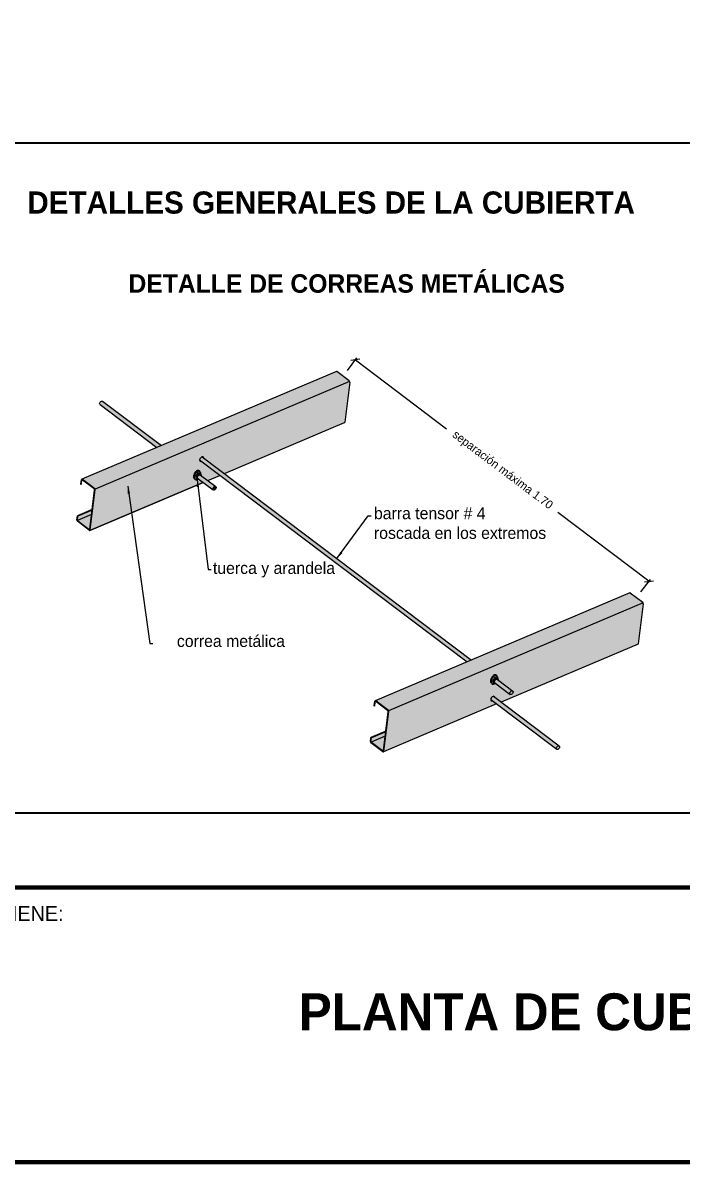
# Model space of a CAD drawing. Header units: metres. Extents: x 187 to 346, y 195 to 238.
# Drawn here: x 253.17 to 259.86, y 194.8 to 206.37 of the extents above; entities that cross this region are included whole.
import ezdxf
from ezdxf.enums import TextEntityAlignment as Align

# ---------------------------------------------------------------- set-up
doc = ezdxf.new("R2010")
doc.units = ezdxf.units.M
for name, color, linetype, lineweight, true_color in [('Achu-Sombra 1', 253, 'Continuous', 13, 0x9c9c9c), ('Achu-Sombra 2', 253, 'Continuous', 13, 0xb0b0b0), ('Achu-Sombra 3', 9, 'Continuous', 13, 0xc9c9c9), ('Achu-Sombra 4', 254, 'Continuous', 13, 0xe0e0e0)]:
    doc.layers.add(name, color=color, linetype=linetype, lineweight=lineweight, true_color=true_color)
for name, color, linetype, lineweight in [('Cotas', 32, 'Continuous', 25), ('Lamina', 240, 'Continuous', 9), ('Secciones 1', 124, 'Continuous', 25), ('Secciones 2', 32, 'Continuous', 20), ('Secciones 3', 144, 'Continuous', 13), ('Tex-Cuadros', 24, 'Continuous', 35), ('Tex-Linea', 8, 'Continuous', 9), ('Tex-Tex', 8, 'Continuous', 25), ('¡Margen', 152, 'Continuous', 80), ('¡Margen-Tex', 7, 'Continuous', 25)]:
    doc.layers.add(name, color=color, linetype=linetype, lineweight=lineweight)
doc.styles.add('Century Gothic', font='GOTHIC.TTF')
doc.styles.add('Century Gothic Gordas', font='GOTHICB.TTF')
doc.styles.add('Cotas', font='GOTHIC.TTF')
doc.dimstyles.new('NINGUNA', dxfattribs={"dimtxt": 0.1125, "dimasz": 0.065, "dimexe": 0.025, "dimexo": 0.075, "dimgap": 0.005, "dimtad": 0, "dimtoh": 1, "dimzin": 4, "dimdsep": 46, "dimtxsty": 'Cotas', "dimblk": 'OBLIQUE', "dimcen": 0, "dimse1": 1, "dimse2": 1, "dimclrd": 256, "dimclre": 256, "dimclrt": 256, "dimadec": 1, "dimazin": 0, "dimtfac": 1.333333333333333, "dimtix": 1, "dimtofl": 0, "dimtmove": 2, "dimatfit": 0, "dimfxl": 1, "dimtolj": 1, "dimtzin": 0, "dimlwd": 9, "dimlwe": 9, "dimarcsym": 0})

# ---------------------------------------------------------------- blocks, each defined once
blk = doc.blocks.new('_Oblique')
at = {"color": 0, "linetype": 'ByBlock', "lineweight": -2}
blk.add_line((-0.5, -0.5), (0.5, 0.5), dxfattribs=at)
blk = doc.blocks.new('*D409')
at = {"layer": 'Cotas', "lineweight": 9, "transparency": 16777216}
for p, q in [((256.4614411387284, 202.8382056865494), (256.5573107137463, 202.9652622978224)), ((256.5422527634171, 202.9453058920368), (257.4684851170998, 202.2464244940072)), ((259.5227387237668, 200.6964034578963), (258.5965063700842, 201.3952848559258)), ((259.4419270990782, 200.5893032524089), (259.5377966740961, 200.7163598636819))]:
    blk.add_line(p, q, dxfattribs=at)
at = {"layer": 'Defpoints', "color": 0, "transparency": 16777216}
for p in [(256.4162672877407, 202.7783364691924), (259.5227387237668, 200.6964034578963), (259.3967532480903, 200.5294340350519)]:
    blk.add_point(p, dxfattribs=at)
at = {"layer": 'Cotas', "lineweight": 9, "transparency": 16777216, "xscale": 0.065, "yscale": 0.065, "zscale": 0.065}
for p, rotation in [((256.5422527634171, 202.9453058920368), 142.9639058760117), ((259.5227387237668, 200.6964034578963), 322.9639058760118)]:
    blk.add_blockref('_Oblique', p, dxfattribs=dict(at, rotation=rotation))
at = {"layer": 'Cotas', "transparency": 16777216, "insert": (258.0324957435919, 201.8208546749665), "char_height": 0.085, "attachment_point": 5, "rotation": 322.9639058760118, "style": 'Cotas'}
blk.add_mtext('\\A1;separación máxima 1.70', dxfattribs=at)

msp = doc.modelspace()

# ---------------------------------------------------------------- hatches: boundary and pattern name
at = {"layer": 'Achu-Sombra 1'}
h = msp.add_hatch(color=256, dxfattribs=at)
h.dxf.hatch_style = 1
h.paths.add_polyline_path([(255.0036153483153, 201.9496338913785, 0.3431122235032531), (254.9920167163707, 201.9612059204132, -0.0877846377507283), (254.9939104685795, 201.9569595477279)])
h.paths.add_polyline_path([(254.9795028172491, 201.9143774976272), (254.9712090834526, 201.9206379609509, -0.0077858997771838), (254.9700701711691, 201.9201367034877, -0.1313048609656492), (254.9632462546695, 201.9191895388225, 0.3584655424963695)])
for points in [[(253.7696019125274, 201.7320183175267, 0.5773502691899765), (253.7610956912636, 201.7284158831909), (253.755257446288, 201.6811879069192), (253.7601727198095, 201.677477649228), (253.7652554241307, 201.718593744918, -0.5773502691891979), (253.7737616453946, 201.7221961792538), (253.8904812373119, 201.634091262665, -0.267949192431079), (253.8956809033958, 201.621813589824), (253.8469243294803, 201.2274015146924, -0.5773502691895654), (253.8384181082164, 201.2237990803565), (253.7266137898204, 201.3081937392541, -0.2679491924300001), (253.7214141237366, 201.3204714120953), (253.725930172567, 201.3570035973489), (253.7210148990457, 201.36071385504), (253.7157433095607, 201.3180697892048, 0.2679491924320045), (253.7209429756445, 201.3057921163635), (253.8425778410835, 201.2139769420836, 0.5773502691894626), (253.8510840623473, 201.2175793764195), (253.9013517175716, 201.6242152127146, 0.26794919243097), (253.8961520514878, 201.6364928855557)], [(255.12924169226, 201.6480566203794, 0.576828595765107), (255.114500283529, 201.6592022517622, 0.2687899625348237), (255.0951895010927, 201.6336197031498, 0.5768274128357759), (255.109948290406, 201.6224973044947, 0.2679488112606155)], [(256.7493281278378, 199.482794126929, 0.5773502691896361), (256.7408219065739, 199.4791916925931), (256.7349836615983, 199.4319637163215), (256.7398989351197, 199.4282534586303), (256.744981639441, 199.4693695543202, -0.5773502691886105), (256.7534878607048, 199.4729719886561), (256.8702074526222, 199.3848670720673, -0.2679491924311379), (256.875407118706, 199.3725893992262), (256.8266505447904, 198.9781773240947, -0.5773502691892891), (256.8181443235265, 198.9745748897588), (256.7063400051308, 199.0589695486564, -0.2679491924317368), (256.7011403390469, 199.0712472214975), (256.7056563878773, 199.1077794067511), (256.7007411143557, 199.1114896644423), (256.6954695248711, 199.0688455986069, 0.2679491924305402), (256.7006691909549, 199.0565679257658), (256.8223040563937, 198.9647527514859, 0.5773502691898029), (256.8308102776576, 198.9683551858217), (256.881077932882, 199.3749910221168, 0.2679491924311917), (256.8758782667981, 199.3872686949579)]]:
    msp.add_hatch(color=256, dxfattribs=at).paths.add_polyline_path(points)
h = msp.add_hatch(color=256, dxfattribs=at)
h.paths.add_polyline_path([(258.6156533048797, 199.0150547015051, 0.5768285957669593), (258.6009118961483, 199.0262003328881, 0.2687899625357477), (258.5816011137121, 199.0006177842756, 0.2470151608023174), (258.5851299777842, 198.99132465091), (258.586440034211, 198.9903357645514, 0.2474313645428779), (258.5963599030255, 198.9894953856206, 0.2679488112598625)])
h.paths.add_polyline_path([(258.1439439060844, 199.5724930146351, 0.5768285957660647), (258.1292024973532, 199.583638646018, 0.2687899625355184), (258.1098917149169, 199.5580560974056, 0.5768274128348767), (258.1246505042302, 199.5469336987505, 0.2679488112600114)])
h = msp.add_hatch(color=256, dxfattribs=at)
h.dxf.hatch_style = 1
h.paths.add_polyline_path([(257.947394264079, 199.528989161784, -0.0877846377480199), (257.9492880162878, 199.5247427890989), (257.9589928960236, 199.5174171327496, 0.3431122235010515)])
h.paths.add_polyline_path([(257.9265866311609, 199.4884212023218, -0.0077858997854406), (257.9254477188762, 199.4879199448581, -0.1313048609433394), (257.9186238023778, 199.4869727801934, 0.3584655424957078), (257.9348803649574, 199.4821607389981)])
at = {"layer": 'Achu-Sombra 2'}
h = msp.add_hatch(color=256, dxfattribs=at)
h.dxf.hatch_style = 1
h.paths.add_polyline_path([(254.9880893534286, 201.9613535732415, 0.2889342221865316), (254.9610568826408, 201.9283012742903), (257.6769316245081, 199.8782434076802), (257.7223094068069, 199.8974478845656)])
h = msp.add_hatch(color=256, dxfattribs=at)
h.dxf.hatch_style = 1
h.paths.add_polyline_path([(257.9780324637957, 199.7401892610022), (257.9742861116965, 199.7440144220144), (257.969633540605, 199.7463642442601), (257.9646701399772, 199.7473810076695), (257.9588005203721, 199.7469224323003), (257.9526200712331, 199.7451307980987), (257.9461287925509, 199.7420061050677), (257.9400643537179, 199.7370952437196), (257.933915640096, 199.7312201582347), (257.9282780411205, 199.7245231285642), (257.9233781115267, 199.7173729894068), (257.9195846860254, 199.7095431860142), (257.9161600952156, 199.7014868278791), (257.9142951179853, 199.6934884748961), (257.9138474743707, 199.6861435165107), (257.9142217749483, 199.6793096727735), (257.9156445744577, 199.6733557783715), (257.9184847075851, 199.6680552785718), (257.9240489635331, 199.6605735061167), (257.921577665097, 199.6656474511741), (257.9206079750844, 199.6723390149601), (257.9204602292531, 199.6795416933951), (257.9217298170386, 199.6873977664301), (257.9241901837121, 199.6955383993596), (257.9276147745231, 199.7035947574967), (257.9323724241608, 199.7113402860951), (257.9374989084995, 199.7188592599482), (257.9435053421665, 199.7253297348761), (257.9497963357432, 199.7306094309178), (257.9563718892155, 199.7346983480876), (257.9627788931075, 199.7368588169797), (257.9691016222015, 199.7380550617382), (257.9745181323191, 199.7377759677202), (257.9793972581474, 199.7357949801751), (257.9833701649983, 199.7323386538515)])
h.paths.add_polyline_path([(257.9833701649983, 199.7323386538515), (257.9793972581474, 199.7357949801751), (257.9745181323191, 199.7377759677202), (257.9691016222015, 199.7380550617382), (257.9627788931075, 199.7368588169797), (257.9563718892155, 199.7346983480876), (257.9497963357432, 199.7306094309178), (257.9435053421665, 199.7253297348761), (257.9374989084995, 199.7188592599482), (257.9323724241608, 199.7113402860951), (257.9276147745231, 199.7035947574967), (257.9241901837121, 199.6955383993596), (257.9217298170386, 199.6873977664301), (257.9204602292531, 199.6795416933951), (257.9206079750844, 199.6723390149601), (257.921577665097, 199.6656474511741), (257.9240489635331, 199.6605735061167), (257.9275687609009, 199.6563795103947), (257.9319947772324, 199.6536608534653), (257.93732701256, 199.6524175353087), (257.94333891212, 199.6522807212347), (257.948741122212, 199.6541023694015), (257.94142820472, 199.6633904132556), (257.9355627338184, 199.6869222718524), (257.9566497523596, 199.7212522704034), (257.979768238431, 199.7258085924392), (257.9881097399576, 199.7152141570347), (257.9886838916002, 199.7130973655391), (257.9888293423918, 199.7147615305573), (257.9882284870789, 199.721226539596), (257.9864368528765, 199.7274069887383)])
h.paths.add_polyline_path([(257.979768238431, 199.7258085924392), (257.9566497523596, 199.7212522704034), (257.9649912538935, 199.7106578349965), (257.9881097399576, 199.7152141570347)], flags=17)
h.paths.add_polyline_path([(257.9649912538935, 199.7106578349965), (257.9566497523596, 199.7212522704034), (257.9355627338184, 199.6869222718524), (257.9440785082321, 199.6766115554405)], flags=17)
h.paths.add_polyline_path([(257.9440785082321, 199.6766115554405), (257.9355627338184, 199.6869222718524), (257.94142820472, 199.6633904132556), (257.9497697062466, 199.652795977851)], flags=17)
h.paths.add_polyline_path([(257.9590508527364, 199.6652878047449, -0.288254822859383), (257.9542119322361, 199.6755698244697, -0.2687899625378909), (257.9735227146724, 199.7011523730824, -0.2671102070272052), (257.9840879585641, 199.6998462901081), (257.9940022795593, 199.6923625385806), (257.9942143105077, 199.6927077283066), (257.9881097399576, 199.7152141570347), (257.9649912538935, 199.7106578349965), (257.9440785082321, 199.6766115554405), (257.9497697062466, 199.652795977851), (257.9691877399381, 199.6576360507702)])
h.paths.add_polyline_path([(257.9840879585624, 199.6998462901094, 0.2671102069754151), (257.9735227146725, 199.7011523730824, 0.2687899625379589), (257.9542119322361, 199.6755698244697, 0.2470151607612505), (257.957740796307, 199.6662766911052), (258.1134205789902, 199.5487629640389, -0.2470151608436179), (258.1098917149169, 199.5580560974056, -0.2687899625355539), (258.1292024973532, 199.583638646018, -0.2671102058072209), (258.1397677412061, 199.582332563073)])
at = {"layer": 'Achu-Sombra 3'}
h = msp.add_hatch(color=256, dxfattribs=at)
h.dxf.hatch_style = 1
h.paths.add_polyline_path([(253.9765478556586, 202.5248461984191, 0.2671102053283804), (253.9659826118211, 202.5261522813527, 0.2687899625348033), (253.9466718293846, 202.5005697327404, 0.2882548227748781), (253.9515107498819, 202.4902877130172), (254.5278343187584, 202.0552541498436), (254.5732008321647, 202.0744671329688)])
h.paths.add_polyline_path([(257.943466901137, 199.5291368146125, 0.2889342221866558), (257.9164344303491, 199.4960845156613), (258.5864400342111, 198.9903357645514, -0.2882548228226717), (258.581601113712, 199.0006177842757, -0.2687899625356044), (258.6009118961483, 199.0262003328881, -0.2671102053079193), (258.6114771399854, 199.0248942499551)])
h = msp.add_hatch(color=256, dxfattribs=at)
h.dxf.hatch_style = 1
h.paths.add_polyline_path([(254.9939104685795, 201.9569595477279, 0.0877846377507283), (254.9920167163707, 201.9612059204132, 0.0689373341529849), (254.9883550992287, 201.9611529769991)])
h.paths.add_polyline_path([(254.9632462546695, 201.9191895388225, 0.1313048609656483), (254.9700701711691, 201.9201367034877, 0.007785899777184), (254.9712090834526, 201.9206379609509), (254.9610568826409, 201.9283012742903, 0.1813520700696191)])
h = msp.add_hatch(color=256, dxfattribs=at)
h.dxf.hatch_style = 1
h.paths.add_polyline_path([(254.9693857447222, 201.7754098958655, 0.2671102064747659), (254.9588205008482, 201.7767159788266, 0.2687899625364515), (254.9395097184118, 201.7511334302141, 0.2470151607812689), (254.9430385824832, 201.7418402968491), (255.098718365166, 201.6243265697829, -0.2470151608473859), (255.0951895010926, 201.6336197031499, -0.2687899625346413), (255.114500283529, 201.6592022517622, -0.2671102059513363), (255.1250655273864, 201.6578961688137)])
h.paths.add_polyline_path([(254.9734075261333, 201.7907777627788), (254.9502890400693, 201.7862214407407), (254.9293762944078, 201.7521751611848), (254.9350674924222, 201.7283595835952), (254.9544855261138, 201.7331996565143), (254.9443486389114, 201.7408514104895, -0.2882548228443997), (254.9395097184118, 201.7511334302141, -0.2687899625364517), (254.9588205008482, 201.7767159788266, -0.2671102064746897), (254.9693857447222, 201.7754098958655), (254.9793000657349, 201.7679261443247), (254.9795120966833, 201.7682713340508)])
h.paths.add_polyline_path([(254.9650660246068, 201.8013721981834), (254.9419475385352, 201.7968158761476), (254.9502890400693, 201.7862214407407), (254.9734075261333, 201.7907777627788)], flags=17)
h.paths.add_polyline_path([(254.9502890400693, 201.7862214407407), (254.9419475385352, 201.7968158761476), (254.920860519994, 201.7624858775966), (254.9293762944078, 201.7521751611848)], flags=17)
h.paths.add_polyline_path([(254.9293762944078, 201.7521751611848), (254.920860519994, 201.7624858775966), (254.9267259908958, 201.7389540189998), (254.9350674924222, 201.7283595835952)], flags=17)
h.paths.add_polyline_path([(254.920860519994, 201.7624858775966), (254.9419475385352, 201.7968158761476), (254.9650660246068, 201.8013721981834), (254.9734075261333, 201.7907777627788), (254.9739816777759, 201.7886609712831), (254.9741271285675, 201.7903251363016), (254.9735262732546, 201.7967901453402), (254.9717346390522, 201.8029705944824), (254.968667951174, 201.8079022595957), (254.9646950443232, 201.8113585859194), (254.9598159184949, 201.8133395734644), (254.9543994083771, 201.8136186674824), (254.9480766792832, 201.812422422724), (254.9416696753912, 201.8102619538319), (254.9350941219188, 201.806173036662), (254.9288031283421, 201.8008933406203), (254.9227966946751, 201.7944228656924), (254.9176702103364, 201.7869038918393), (254.9129125606988, 201.7791583632408), (254.9094879698878, 201.7711020051037), (254.9070276032143, 201.7629613721744), (254.9057580154288, 201.7551052991393), (254.9059057612601, 201.7479026207043), (254.9068754512727, 201.7412110569183), (254.9093467497089, 201.736137111861), (254.9128665470765, 201.731943116139), (254.9172925634081, 201.7292244592095), (254.9226247987357, 201.727981141053), (254.9286366982956, 201.727844326979), (254.9340389083876, 201.7296659751457), (254.9267259908958, 201.7389540189998)])
h.paths.add_polyline_path([(254.9176702103364, 201.7869038918393), (254.9227966946751, 201.7944228656924), (254.9288031283421, 201.8008933406203), (254.9350941219188, 201.806173036662), (254.9416696753912, 201.8102619538319), (254.9480766792832, 201.812422422724), (254.9543994083771, 201.8136186674824), (254.9598159184949, 201.8133395734644), (254.9646950443232, 201.8113585859194), (254.968667951174, 201.8079022595957), (254.9595838978722, 201.8195780277586), (254.9549313267808, 201.8219278500044), (254.9499679261529, 201.8229446134138), (254.9440983065478, 201.8224860380445), (254.9379178574088, 201.8206944038429), (254.9314265787265, 201.8175697108119), (254.9253621398935, 201.8126588494638), (254.9192134262716, 201.8067837639789), (254.9135758272961, 201.8000867343085), (254.9086758977023, 201.792936595151), (254.904882472201, 201.7851067917584), (254.9014578813914, 201.7770504336232), (254.899592904161, 201.7690520806402), (254.8991452605464, 201.7617071222549), (254.8995195611239, 201.7548732785177), (254.9009423606332, 201.7489193841157), (254.9037824937609, 201.743618884316), (254.9093467497089, 201.736137111861), (254.9068754512727, 201.7412110569183), (254.9059057612601, 201.7479026207043), (254.9057580154288, 201.7551052991393), (254.9070276032143, 201.7629613721744), (254.9094879698878, 201.7711020051037), (254.9129125606988, 201.7791583632408)])
h = msp.add_hatch(color=256, dxfattribs=at)
h.dxf.hatch_style = 1
h.paths.add_polyline_path([(253.8650545146499, 201.3740640748553), (253.7223690605172, 201.3136359525106, 0.1316524975861462), (253.7266137898204, 201.3081937392541), (253.8384181082165, 201.2237990803565, 0.5773502691894473), (253.8469243294803, 201.2274015146923)])
h = msp.add_hatch(color=256, dxfattribs=at)
h.dxf.hatch_style = 1
h.paths.add_polyline_path([(256.84478072996, 199.1248398842575), (256.7020952758274, 199.0644117619129, 0.1316524975886225), (256.7063400051307, 199.0589695486563), (256.8181443235265, 198.9745748897588, 0.5773502691894992), (256.8266505447904, 198.9781773240947)])
at = {"layer": 'Achu-Sombra 4'}
h = msp.add_hatch(color=256, dxfattribs=at)
h.dxf.hatch_style = 1
h.paths.add_polyline_path([(256.4320209353155, 202.3077252486268, 0.2679492136551676), (256.4352341131199, 202.3119820005281), (256.4855017683441, 202.7186178368229, 0.1003336491695159), (256.4837870865239, 202.7251315399503), (253.9003967807911, 201.631050672299, -0.131652497584679), (253.9013517175716, 201.6242152127145), (253.8510840623473, 201.2175793764195, -0.2655040301806851), (253.8479156407516, 201.2133418204847), (255.1677340977083, 201.7722925143623), (254.9795028273361, 201.9143774900131, -0.0001310200533491), (254.9794835338217, 201.9143693488175, -0.5768274121755307), (254.9610568826401, 201.9283012742852, -0.2675288610987016), (254.9851157419405, 201.9602260078276, -0.4987556869878726), (255.0036153483153, 201.9496338913785), (255.2131006147119, 201.7915054947721)])
h.paths.add_polyline_path([(256.4837870865239, 202.7251315399503, 0.1316524975813448), (256.4780062705361, 202.7317332568257), (256.3529922182602, 202.8260991851779, 0.1316524975807175), (256.3504333582455, 202.8271354772904), (253.7670430525126, 201.7330546096392, -0.1316524975846852), (253.7696019125274, 201.7320183175267), (253.8961520514877, 201.6364928855557, -0.1316524975901302), (253.9003967807911, 201.631050672299)])
h = msp.add_hatch(color=256, dxfattribs=at)
h.dxf.hatch_style = 1
h.paths.add_polyline_path([(253.8650545146499, 201.3740640748553), (253.8705149892983, 201.4182361108361), (253.725930172567, 201.3570035973489), (253.7214141237366, 201.3204714120953, 0.1316524975879322), (253.7223690605172, 201.3136359525106)])
h = msp.add_hatch(color=256, dxfattribs=at)
h.dxf.hatch_style = 1
edge = h.paths.add_edge_path()
edge.add_arc((259.4519953740328, 200.471029439726), 0.0133333333333162, 22.95294111788378, 52.95294111776906)
edge.add_line((259.4600283175706, 200.4816713190663), (259.3331062705757, 200.5774774830536))
edge.add_arc((259.3311452328614, 200.5744928263016), 0.0035712525595532, 56.69350078738536, 121.4068616193878)
edge.add_line((259.3292842108422, 200.5775408489209), (256.7436438239044, 199.4832636822263))
edge.add_arc((256.7461149504226, 199.4785373751928), 0.0053333333333304, 52.95294111788991, 117.6025982469238, ccw=False)
edge.add_line((256.7493281278378, 199.4827941269289), (256.8758782667981, 199.3872686949579))
edge.add_arc((256.8678453232603, 199.3766268156175), 0.0133333333333373, 22.9529411180946, 52.952941117913326, ccw=False)
edge.add_line((256.8801229961014, 199.3818264817014), (259.4642730468738, 200.4762291058098))
edge = h.paths.add_edge_path()
edge.add_arc((259.4096672845812, 200.0634121273306), 0.0053333333335432, 292.9529411189077, 352.9529411178807)
edge.add_line((259.4149603284301, 200.0627578099302), (259.4652279836545, 200.4693936462252))
edge.add_arc((259.4519953740328, 200.4710294397259), 0.0133333333333276, 352.9529411178961, 382.952941117998)
edge.add_line((259.4642730468739, 200.4762291058098), (256.8801229961014, 199.3818264817014))
edge.add_arc((256.8678453232603, 199.3766268156175), 0.0133333333333159, -7.0470588821928, 22.952941118037586, ccw=False)
edge.add_line((256.881077932882, 199.3749910221167), (256.8308102776575, 198.9683551858217))
edge.add_arc((256.8255172338088, 198.969009503222), 0.0053333333333289, 292.9529411188903, 352.9529411178365, ccw=False)
edge.add_line((256.8275971002425, 198.9640984340856), (257.9765670015711, 199.4506938911333))
edge.add_line((257.9765670015711, 199.4506938911333), (257.9348803750444, 199.4821607313841))
edge.add_arc((257.9193364737697, 199.5189707087721), 0.0399573185054858, 292.86304825798385, 292.89307585665074, ccw=False)
edge.add_arc((257.9296768457558, 199.4944475099858), 0.013343213757797, 172.9529411416121, 292.86304825062854, ccw=False)
edge.add_arc((257.9561616439309, 199.4911735026801), 0.0400296083852861, 113.0428303511301, 172.9529411416063, ccw=False)
edge.add_arc((257.9457545414007, 199.5157470070279), 0.0133432886893154, 7.190340652972395, 113.2222913992137, ccw=False)
edge.add_line((257.9589928960236, 199.5174171327496), (258.0219335149774, 199.4699068742585))
edge.add_line((258.0219335149774, 199.4699068742585), (259.411747151015, 200.0585010581939))
edge = h.paths.add_edge_path(flags=16)
edge.add_arc((258.112162068418, 199.5764219248985), 0.0320236867082726, 292.9529410945454, 352.8630437464318, ccw=False)
edge.add_arc((258.1204876888726, 199.5567631155424), 0.0106745710062914, 228.5435218513619, 292.952941094524, ccw=False)
edge.add_line((258.1134205789902, 199.5487629640389), (258.0926172222621, 199.5644662232706))
edge.add_arc((258.0983742757184, 199.5734552611319), 0.0106745710063081, 228.5435218390063, 237.3623603963743, ccw=False)
edge.add_line((258.0913071658342, 199.5654551096299), (258.0744248109865, 199.57819862973))
edge.add_arc((258.080181864443, 199.5871876675911), 0.0106745710063129, 228.5435218409619, 237.36236039457918, ccw=False)
edge.add_line((258.0731147545591, 199.5791875160889), (258.0546976358571, 199.5930895412793))
edge.add_arc((258.0604546893128, 199.6020785791409), 0.0106745710063177, 228.5435218359941, 237.36236039993992, ccw=False)
edge.add_line((258.0533875794282, 199.5940784276393), (258.0332342332906, 199.6092910312072))
edge.add_arc((258.0389912867466, 199.6182800690686), 0.0106745710063524, 228.5435218373808, 237.3623603982477, ccw=False)
edge.add_line((258.0319241768622, 199.6102799175668), (258.0136989476764, 199.6240370963819))
edge.add_arc((258.0194560011324, 199.6330261342432), 0.0106745710062997, 228.5435218379454, 237.3623603975229, ccw=False)
edge.add_line((258.0123888912482, 199.6250259827414), (257.9943859408489, 199.6386153760662))
edge.add_arc((258.0001429943049, 199.6476044139276), 0.010674571006313, 228.5435218372959, 237.3623603980215, ccw=False)
edge.add_line((257.9930758844205, 199.6396042624259), (257.9751536956446, 199.6531326934395))
edge.add_arc((257.9809107491004, 199.6621217313011), 0.0106745710063781, 228.5435218363858, 237.3623603991511, ccw=False)
edge.add_line((257.9738436392159, 199.6541215797994), (257.9691877399381, 199.6576360507701))
edge.add_line((257.9691877399381, 199.6576360507702), (257.9497697062466, 199.652795977851))
edge.add_line((257.9497697062466, 199.652795977851), (257.948741122212, 199.6541023694015))
edge.add_line((257.948741122212, 199.6541023694015), (257.9433389121199, 199.6522807212347))
edge.add_line((257.94333891212, 199.6522807212347), (257.93732701256, 199.6524175353087))
edge.add_line((257.93732701256, 199.6524175353087), (257.9319947772324, 199.6536608534653))
edge.add_line((257.9319947772324, 199.6536608534653), (257.9275687609008, 199.6563795103947))
edge.add_line((257.9275687609009, 199.6563795103947), (257.9240489635331, 199.6605735061167))
edge.add_line((257.9240489635331, 199.6605735061167), (257.9212668355592, 199.6643143923442))
edge.add_line((257.9212668355591, 199.6643143923442), (257.9184847075851, 199.6680552785718))
edge.add_line((257.9184847075851, 199.6680552785718), (257.9156445744577, 199.6733557783715))
edge.add_line((257.9156445744577, 199.6733557783715), (257.9142217749482, 199.6793096727735))
edge.add_line((257.9142217749483, 199.6793096727735), (257.9138474743708, 199.6861435165107))
edge.add_line((257.9138474743707, 199.6861435165107), (257.9142951179853, 199.6934884748961))
edge.add_line((257.9142951179853, 199.6934884748961), (257.9161600952157, 199.7014868278791))
edge.add_line((257.9161600952156, 199.7014868278791), (257.9195846860254, 199.7095431860142))
edge.add_line((257.9195846860254, 199.7095431860142), (257.9233781115267, 199.7173729894068))
edge.add_line((257.9233781115267, 199.7173729894068), (257.9282780411205, 199.7245231285642))
edge.add_line((257.9282780411205, 199.7245231285642), (257.933915640096, 199.7312201582347))
edge.add_line((257.933915640096, 199.7312201582347), (257.9400643537179, 199.7370952437196))
edge.add_line((257.9400643537179, 199.7370952437196), (257.9461287925509, 199.7420061050677))
edge.add_line((257.9461287925509, 199.7420061050677), (257.9526200712331, 199.7451307980987))
edge.add_line((257.9526200712331, 199.7451307980987), (257.9588005203721, 199.7469224323003))
edge.add_line((257.9588005203721, 199.7469224323003), (257.9646701399772, 199.7473810076695))
edge.add_line((257.9646701399772, 199.7473810076695), (257.9696335406049, 199.7463642442601))
edge.add_line((257.969633540605, 199.7463642442601), (257.9742861116965, 199.7440144220144))
edge.add_line((257.9742861116965, 199.7440144220144), (257.9780324637957, 199.7401892610022))
edge.add_line((257.9780324637957, 199.7401892610022), (257.980701314397, 199.7362639574269))
edge.add_line((257.980701314397, 199.7362639574268), (257.9833701649983, 199.7323386538515))
edge.add_line((257.9833701649983, 199.7323386538515), (257.9864368528765, 199.7274069887383))
edge.add_line((257.9864368528765, 199.7274069887383), (257.9882284870789, 199.721226539596))
edge.add_line((257.9882284870789, 199.721226539596), (257.9888779568712, 199.7142384544658))
edge.add_line((257.9888779568711, 199.7142384544658), (257.9887930499923, 199.7143462936169))
edge.add_line((257.9887930499923, 199.7143462936169), (257.9886838916002, 199.7130973655391))
edge.add_line((257.9886838916002, 199.7130973655391), (257.9943866312035, 199.6920724135981))
edge.add_line((257.9943866312035, 199.692072413598), (258.1397677412061, 199.582332563073))
edge.add_arc((258.1333499167557, 199.5738026567597), 0.0106746321898913, -7.316424773653694, 53.042527884020274, ccw=False)
h.paths.add_polyline_path([(257.9649912538935, 199.7106578349965), (257.9440785082321, 199.6766115554405), (257.9355627338184, 199.6869222718524), (257.9566497523596, 199.7212522704034)], flags=0)
h = msp.add_hatch(color=256, dxfattribs=at)
h.dxf.hatch_style = 1
h.paths.add_polyline_path([(257.947394264079, 199.528989161784, 0.0689373341493036), (257.9437326469372, 199.52893621837), (257.9492880162878, 199.5247427890989, 0.0877846377480199)])
h.paths.add_polyline_path([(257.9164344303491, 199.4960845156613, 0.1813520700726071), (257.9186238023778, 199.4869727801934, 0.1313048609433404), (257.9254477188762, 199.4879199448581, 0.0077858997854402), (257.9265866311609, 199.4884212023218)])
h = msp.add_hatch(color=256, dxfattribs=at)
h.dxf.hatch_style = 1
h.paths.add_polyline_path([(256.84478072996, 199.1248398842575), (256.8502412046084, 199.1690119202383), (256.7056563878773, 199.1077794067511), (256.7011403390468, 199.0712472214975, 0.1316524975869262), (256.7020952758274, 199.0644117619129)])

# ---------------------------------------------------------------- linework, layer by layer
at = {"layer": 'Achu-Sombra 2'}
for points in [[(253.725930172567, 201.3570035973489), (253.7210148990457, 201.36071385504), (253.8705149892982, 201.4182361108361), (253.8712705299527, 201.4243479914179)], [(256.7056563878773, 199.1077794067511), (256.7007411143557, 199.1114896644423), (256.8502412046083, 199.1690119202383), (256.8509967452627, 199.1751238008202)]]:
    msp.add_solid(points, dxfattribs=at)
at = {"layer": 'Achu-Sombra 4'}
msp.add_line((255.0035969270607, 201.9496356958833), (255.0036152247465, 201.9495924906089), dxfattribs=at)
at = {"layer": 'Lamina'}
for p, q in [((254.968667951174, 201.8079022595957), (254.9595838978722, 201.8195780277586)), ((254.9037824937609, 201.743618884316), (254.9093467497089, 201.736137111861))]:
    msp.add_line(p, q, dxfattribs=at)
for points in [[(255.0036153483153, 201.9496338913786, 0.495825604867937), (254.9852311955744, 201.9602749034913, 0.2683681315476436), (254.9610568826409, 201.9283012742903, 0.5768274130174771), (254.979483533848, 201.9143693488286, 0.0001310198750831), (254.9795028273361, 201.9143774900131, 0.0001310198750831)], [(254.9632462543657, 201.9191895388601, 0.131304866772423), (254.9700701711677, 201.9201367034871, 0.0077858997869047), (254.9712090834526, 201.9206379609509, 0.0077858997869047)], [(254.9939104685794, 201.9569595477281, 0.0877846175123617), (254.9920167169712, 201.9612059195254)], [(257.9589928960236, 199.5174171327496, 0.4958256048677522), (257.9406087432828, 199.5280581448623, 0.2683681315476436), (257.9164344303491, 199.4960845156613, 0.5768274130174771), (257.9348610815562, 199.4821525901995, 0.0001310198754708), (257.9348803750445, 199.4821607313841, 0.0001310198754708)], [(257.918623802074, 199.486972780231, 0.131304866772423), (257.9254477188759, 199.487919944858, 0.0077858997869047), (257.9265866311609, 199.4884212023217, 0.0077858997869047)], [(257.9492880162878, 199.5247427890989, 0.0877846175123617), (257.9473942646794, 199.5289891608963)]]:
    msp.add_lwpolyline(points, format="xyb", dxfattribs=at)
for points in [[(254.9595838978722, 201.8195780277586), (254.9549313267808, 201.8219278500044), (254.9499679261529, 201.8229446134138), (254.9440983065478, 201.8224860380445), (254.9379178574088, 201.8206944038429), (254.9314265787265, 201.8175697108119), (254.9253621398935, 201.8126588494638), (254.9192134262716, 201.8067837639789), (254.9135758272961, 201.8000867343085), (254.9086758977023, 201.792936595151), (254.904882472201, 201.7851067917584), (254.9014578813914, 201.7770504336232), (254.899592904161, 201.7690520806402), (254.8991452605464, 201.7617071222549), (254.8995195611239, 201.7548732785177), (254.9009423606332, 201.7489193841157), (254.9037824937609, 201.743618884316)], [(254.9646950443232, 201.8113585859194), (254.9598159184949, 201.8133395734644), (254.9543994083771, 201.8136186674824), (254.9480766792832, 201.812422422724), (254.9416696753912, 201.8102619538319), (254.9350941219188, 201.806173036662), (254.9288031283421, 201.8008933406203), (254.9227966946751, 201.7944228656924), (254.9176702103364, 201.7869038918393), (254.9129125606988, 201.7791583632408), (254.9094879698878, 201.7711020051037), (254.9070276032143, 201.7629613721744), (254.9057580154288, 201.7551052991393), (254.9059057612601, 201.7479026207043), (254.9068754512727, 201.7412110569183), (254.9093467497089, 201.736137111861), (254.9128665470765, 201.731943116139), (254.9172925634081, 201.7292244592095), (254.9226247987357, 201.727981141053), (254.9286366982956, 201.727844326979), (254.9340389083877, 201.7296659751457)], [(254.9419475385352, 201.7968158761476), (254.920860519994, 201.7624858775966)], [(254.9502890400693, 201.7862214407407), (254.9293762944078, 201.7521751611848)], [(254.9419475385352, 201.7968158761476), (254.9650660246068, 201.8013721981834)], [(254.9502890400693, 201.7862214407407), (254.9419475385352, 201.7968158761476)], [(254.9502890400693, 201.7862214407407), (254.9734075261333, 201.7907777627788)], [(254.9739816777759, 201.7886609712833), (254.9741271285675, 201.7903251363016), (254.9735262732546, 201.7967901453402), (254.9717346390522, 201.8029705944824), (254.968667951174, 201.8079022595957), (254.9646950443232, 201.8113585859194)], [(254.9734075261333, 201.7907777627788), (254.9650660246068, 201.8013721981834)], [(254.9795120966833, 201.7682713340508), (254.9734075261333, 201.7907777627788)], [(254.9293762944078, 201.7521751611848), (254.920860519994, 201.7624858775966)], [(254.920860519994, 201.7624858775966), (254.9267259908958, 201.7389540189998)], [(254.9350674924222, 201.7283595835952), (254.9267259908958, 201.7389540189998)], [(254.9293762944078, 201.7521751611848), (254.9350674924222, 201.7283595835952)], [(254.9544855261137, 201.7331996565143), (254.9350674924222, 201.7283595835952)], [(254.9795120966833, 201.7682713340508), (254.979300065735, 201.7679261443247)], [(257.9833701649983, 199.7323386538515), (257.9780324637957, 199.7401892610022), (257.9742861116965, 199.7440144220144), (257.969633540605, 199.7463642442601), (257.9646701399772, 199.7473810076695), (257.9588005203721, 199.7469224323003), (257.9526200712331, 199.7451307980987), (257.9461287925509, 199.7420061050677), (257.9400643537179, 199.7370952437196), (257.933915640096, 199.7312201582347), (257.9282780411205, 199.7245231285642), (257.9233781115267, 199.7173729894068), (257.9195846860254, 199.7095431860142), (257.9161600952156, 199.7014868278791), (257.9142951179853, 199.6934884748961), (257.9138474743707, 199.6861435165107), (257.9142217749483, 199.6793096727735), (257.9156445744577, 199.6733557783715), (257.9184847075851, 199.6680552785718), (257.9240489635331, 199.6605735061167)], [(257.9793972581474, 199.7357949801751), (257.9745181323191, 199.7377759677202), (257.9691016222015, 199.7380550617382), (257.9627788931075, 199.7368588169797), (257.9563718892155, 199.7346983480876), (257.9497963357432, 199.7306094309178), (257.9435053421665, 199.7253297348761), (257.9374989084995, 199.7188592599482), (257.9323724241608, 199.7113402860951), (257.9276147745231, 199.7035947574967), (257.9241901837121, 199.6955383993596), (257.9217298170386, 199.6873977664301), (257.9204602292531, 199.6795416933951), (257.9206079750844, 199.6723390149601), (257.921577665097, 199.6656474511741), (257.9240489635331, 199.6605735061167), (257.9275687609009, 199.6563795103947), (257.9319947772324, 199.6536608534653), (257.93732701256, 199.6524175353087), (257.94333891212, 199.6522807212347), (257.948741122212, 199.6541023694015)], [(257.9566497523596, 199.7212522704034), (257.9355627338184, 199.6869222718524)], [(257.9649912538935, 199.7106578349965), (257.9440785082321, 199.6766115554405)], [(257.9566497523596, 199.7212522704034), (257.979768238431, 199.7258085924392)], [(257.9649912538935, 199.7106578349965), (257.9566497523596, 199.7212522704034)], [(257.9649912538935, 199.7106578349965), (257.9881097399576, 199.7152141570347)], [(257.9886838916003, 199.7130973655392), (257.9888293423918, 199.7147615305573), (257.9882284870789, 199.721226539596), (257.9864368528765, 199.7274069887383), (257.9833701649983, 199.7323386538515), (257.9793972581474, 199.7357949801751)], [(257.9881097399576, 199.7152141570347), (257.979768238431, 199.7258085924392)], [(257.9942143105077, 199.6927077283066), (257.9881097399576, 199.7152141570347)], [(257.9355627338184, 199.6869222718524), (257.94142820472, 199.6633904132556)], [(257.9440785082321, 199.6766115554405), (257.9355627338184, 199.6869222718524)], [(257.9497697062466, 199.652795977851), (257.94142820472, 199.6633904132556)], [(257.9440785082321, 199.6766115554405), (257.9497697062466, 199.652795977851)], [(257.969187739938, 199.6576360507702), (257.9497697062466, 199.652795977851)], [(257.9942143105077, 199.6927077283066), (257.9940022795593, 199.6923625385806)]]:
    msp.add_lwpolyline(points, dxfattribs=at)
at = {"layer": 'Lamina', "ltscale": 1000}
for points in [[(254.9443486389115, 201.7408514104895, -0.2882548228925086), (254.939509718412, 201.751133430216, -0.2687899625384609), (254.9588205008502, 201.7767159788274, -0.267947950593736), (254.9694123876807, 201.7753897846264, -0.267947950593736)], [(257.9590508527358, 199.6652878047453, -0.2882548228925086), (257.9542119322364, 199.6755698244718, -0.2687899625384609), (257.9735227146744, 199.7011523730832, -0.267947950593736), (257.9841146015049, 199.6998261788823, -0.267947950593736)]]:
    msp.add_lwpolyline(points, format="xyb", dxfattribs=at)
at = {"layer": 'Secciones 1', "ltscale": 1000}
for p, q in [((256.3504333582456, 202.8271354772904), (253.7670430525126, 201.7330546096391)), ((256.4795423572206, 202.7305737532069), (256.3529922182604, 202.826099185178)), ((256.4837870865239, 202.7251315399503), (253.9003967807912, 201.631050672299)), ((256.4855017683441, 202.7186178368229), (256.4352341131199, 202.3119820005278)), ((254.9979525299601, 201.7003889116743), (253.8478259549223, 201.213303838021)), ((259.3302528377974, 200.5779507846434), (256.7444425469769, 199.4836017123813)), ((259.4600283175704, 200.4816713190663), (259.3334781786103, 200.5771967510374)), ((259.4642730468738, 200.4762291058098), (256.8801229961014, 199.3818264817014)), ((259.4652279836545, 200.4693936462252), (259.4149603284301, 200.0627578099301)), ((259.4117471510151, 200.0585010581941), (258.0219335149774, 199.4699068742585)), ((257.9765670015711, 199.4506938911333), (256.8275971002426, 198.9640984340855))]:
    msp.add_line(p, q, dxfattribs=at)
at = {"layer": 'Secciones 1'}
for p, q in [((255.2131006147119, 201.7915054947721), (256.4320209357048, 202.3077252487917)), ((253.8478259549223, 201.213303838021), (254.9979524162459, 201.7003889975105)), ((255.0433189332494, 201.7196019779203), (255.1677340977083, 201.7722925143623))]:
    msp.add_line(p, q, dxfattribs=at)
at = {"layer": 'Secciones 1', "ltscale": 1000}
for centre, radius, start, end in [((256.3497790408451, 202.8218424334418), 0.0053333333333333, 52.95294111785317, 82.95294111785284), ((256.4685777071312, 202.7176452488996), 0.0169519844031686, 3.289042673105507, 49.69875985544663), ((256.4299410692707, 202.3126363179284), 0.0053333333338207, 292.9529411219555, 352.9529411153869), ((259.3311452328614, 200.5744928263016), 0.0035712525595482, 49.21238144687669, 104.4705848757125), ((259.4096672845812, 200.0634121273306), 0.0053333333335412, 292.9529411207406, 352.9529411162384)]:
    msp.add_arc(centre, radius, start, end, dxfattribs=at)
at = {"layer": 'Secciones 1'}
msp.add_arc((259.4519953740328, 200.4710294397259), 0.0133333333333333, 352.9529411178529, 52.95294111785317, dxfattribs=at)
at = {"layer": 'Secciones 2', "ltscale": 1000}
for p, q in [((253.9502006934577, 202.4912765993737), (254.5278343187583, 202.0552541498437)), ((253.9765478556615, 202.5248461984169), (254.5732008321647, 202.0744671329688)), ((254.9610568826405, 201.9283012742905), (257.6773422020683, 199.8779334862601)), ((254.9883550997267, 201.9611529766232), (257.7227087154745, 199.8971464693852)), ((257.9164344303491, 199.4960845156613), (258.5864400342099, 198.9903357645524)), ((257.9437326474352, 199.5289362179941), (258.6115037830436, 199.0248741386406))]:
    msp.add_line(p, q, dxfattribs=at)
msp.add_lwpolyline([(253.9515107498823, 202.490287713017, -0.2882548228295325), (253.9466718293848, 202.5005697327421, -0.2687899625384609), (253.9659826118231, 202.5261522813535, -0.2679479526126298), (253.9765744987176, 202.524826087104, -0.2679479526126298)], format="xyb", dxfattribs=at)
msp.add_lwpolyline([(258.6156593412958, 199.0151044918045, -0.2683681315474416), (258.5963599030291, 198.9894953856221, -0.5768274130174771), (258.5816011137123, 199.0006177842775, -0.2687899625384609), (258.6009118961503, 199.026200332889, -0.5752642918191087), (258.6156593409102, 199.0151044885691)], format="xyb", close=True, dxfattribs=at)
at = {"layer": 'Secciones 3', "ltscale": 1000}
for p, q in [((253.755257446288, 201.6811879069192), (253.7610956912637, 201.7284158831909)), ((253.7601727198095, 201.677477649228), (253.755257446288, 201.6811879069192)), ((253.7601727198095, 201.677477649228), (253.7652554241308, 201.718593744918)), ((253.8961520514877, 201.6364928855556), (253.7696019125275, 201.7320183175268)), ((253.8904812373119, 201.634091262665), (253.7737616453945, 201.7221961792538)), ((254.9430385824831, 201.7418402968491), (255.0993601081018, 201.6238421548968)), ((254.9693857447505, 201.7754098958442), (255.1250655274232, 201.6578961687859)), ((253.8469243294804, 201.2274015146924), (253.8956809033958, 201.621813589824)), ((253.8510840623473, 201.2175793764195), (253.9013517175716, 201.6242152127145)), ((253.7157433095607, 201.3180697892047), (253.7210148990457, 201.36071385504)), ((253.8712705299527, 201.4243479914179), (253.7210148990457, 201.36071385504)), ((253.725930172567, 201.3570035973489), (253.7210148990457, 201.36071385504)), ((253.7214141237367, 201.3204714120953), (253.725930172567, 201.3570035973489)), ((253.8650545146498, 201.3740640748552), (253.7223690605173, 201.3136359525106)), ((253.8705149892982, 201.4182361108361), (253.725930172567, 201.3570035973489)), ((253.8425778410835, 201.2139769420836), (253.7209429756446, 201.3057921163635)), ((253.8384181082165, 201.2237990803566), (253.7266137898206, 201.3081937392541)), ((257.9840879585749, 199.6998462901), (258.1397677412475, 199.5823325630418)), ((257.9577407963074, 199.6662766911049), (258.1140623219262, 199.5482785491526)), ((256.7349836615983, 199.4319637163215), (256.7408219065739, 199.4791916925931)), ((256.7398989351197, 199.4282534586303), (256.7449816394411, 199.4693695543202)), ((256.875878266798, 199.3872686949579), (256.7493281278378, 199.4827941269289)), ((256.8702074526222, 199.3848670720673), (256.7534878607049, 199.472971988656)), ((256.7398989351197, 199.4282534586303), (256.7349836615983, 199.4319637163215)), ((256.8266505447905, 198.9781773240947), (256.875407118706, 199.3725893992262)), ((256.8308102776576, 198.9683551858217), (256.881077932882, 199.3749910221168)), ((256.8509967452627, 199.1751238008202), (256.7007411143557, 199.1114896644423)), ((256.84478072996, 199.1248398842575), (256.7020952758273, 199.0644117619129)), ((256.8502412046083, 199.1690119202383), (256.7056563878773, 199.1077794067511)), ((256.695469524871, 199.068845598607), (256.7007411143557, 199.1114896644423)), ((256.8223040563935, 198.9647527514859), (256.7006691909548, 199.0565679257658)), ((256.7056563878773, 199.1077794067511), (256.7007411143557, 199.1114896644423)), ((256.7011403390467, 199.0712472214976), (256.7056563878773, 199.1077794067511)), ((256.8181443235266, 198.9745748897588), (256.7063400051305, 199.0589695486564))]:
    msp.add_line(p, q, dxfattribs=at)
for points in [[(255.1292477286763, 201.6481064106786, -0.2683681315474416), (255.1099482904096, 201.6224973044963, -0.5768274130174771), (255.0951895010928, 201.6336197031516, -0.2687899625384609), (255.114500283531, 201.6592022517631, -0.5752642918191087), (255.1292477282906, 201.6481064074433)], [(258.1439499425006, 199.5725428049345, -0.2683681315474416), (258.124650504234, 199.5469336987521, -0.5768274130174771), (258.1098917149172, 199.5580560974074, -0.2687899625384609), (258.1292024973552, 199.5836386460188, -0.5752642918191087), (258.1439499421149, 199.5725428016991)]]:
    msp.add_lwpolyline(points, format="xyb", close=True, dxfattribs=at)
for centre, radius, start, end in [((253.7663887351123, 201.7277615657905), 0.0053333333333333, 52.95294111785317, 172.9529411178529), ((253.7705484679794, 201.7179394275176), 0.0053333333333333, 52.95294111785317, 172.9529411178529), ((253.8824482937741, 201.6234493833247), 0.0133333333333333, 352.9529411178529, 52.95294111785317), ((253.8881191079499, 201.6258510062153), 0.0133333333333333, 352.9529411178529, 52.95294111785317), ((253.7346467333583, 201.3188356185946), 0.0133333333333333, 172.9529411178529, 232.9529411178542), ((253.7289759191824, 201.316433995704), 0.0133333333333333, 172.9529411178529, 232.9529411178542), ((253.8416312856316, 201.2280558320926), 0.0053333333333333, 232.9529411178542, 352.9529411178529), ((253.8457910184987, 201.2182336938197), 0.0053333333333333, 232.9529411178542, 352.9529411178529), ((256.7461149504226, 199.4785373751928), 0.0053333333333333, 52.95294111785317, 172.9529411178529), ((256.7502746832896, 199.4687152369199), 0.0053333333333333, 52.95294111785317, 172.9529411178529), ((256.8621745090843, 199.374225192727), 0.0133333333333333, 352.9529411178529, 52.95294111785317), ((256.7087021344927, 199.0672098051063), 0.0133333333333333, 172.9529411178529, 232.9529411178542), ((256.7143729486685, 199.0696114279968), 0.0133333333333333, 172.9529411178529, 232.9529411178542), ((256.8213575009417, 198.978831641495), 0.0053333333333333, 232.9529411178542, 352.9529411178529), ((256.8255172338088, 198.969009503222), 0.0053333333333333, 232.9529411178542, 352.9529411178529)]:
    msp.add_arc(centre, radius, start, end, dxfattribs=at)
at = {"layer": 'Secciones 3'}
msp.add_arc((256.8678453232603, 199.3766268156175), 0.0133333333333333, 352.9529411178529, 52.95294111785317, dxfattribs=at)
at = {"layer": 'Tex-Cuadros'}
msp.add_lwpolyline([(246.5298488161532, 198.343409093868), (246.5298488161543, 205.1504289901271), (264.1527004112449, 205.1504289901261), (264.1527004112444, 198.3434090938671)], close=True, dxfattribs=at)
at = {"layer": '¡Margen'}
for p, q in [((291.6830808913398, 197.5880670185008), (241.4330808909871, 197.5880670185008)), ((291.6830808913398, 194.7977868225872), (241.4330808909871, 194.7977868225872))]:
    msp.add_line(p, q, dxfattribs=at)
at = {"layer": '¡Margen', "flags": 128}
msp.add_lwpolyline([(291.6830808913398, 194.7977868225872), (291.6830808913398, 230.9122445801691), (241.4330808913398, 230.9122445801691), (241.4330808913398, 194.7977868225872)], close=True, dxfattribs=at)

# ---------------------------------------------------------------- texts
at = {"layer": 'Tex-Tex', "style": 'Century Gothic Gordas'}
for s, height, p in [('DETALLES GENERALES DE LA CUBIERTA', 0.225, (256.296658667778, 204.5427981279053)), ('DETALLE DE CORREAS METÁLICAS', 0.1875, (256.4539530637498, 203.7205240320975))]:
    msp.add_text(s, height=height, dxfattribs=at).set_placement(p, align=Align.MIDDLE_CENTER)
at = {"layer": 'Tex-Tex', "style": 'Century Gothic'}
msp.add_text('correa metálica', height=0.12, rotation=359.9999999999976, dxfattribs=at).set_placement((255.827928088371, 200.0898518099479), align=Align.MIDDLE_RIGHT)
at = {"layer": 'Tex-Tex', "char_height": 0.12, "attachment_point": 1, "style": 'Century Gothic'}
for s, width, insert in [('barra tensor # 4\\Proscada en los extremos', 2.313647171283943, (256.7311024389753, 201.4473096966246)), ('tuerca y arandela', 1.294301626656217, (255.0964700464455, 200.891524902309))]:
    msp.add_mtext_dynamic_manual_height_columns(s, width=width, gutter_width=0.9375, heights=[0], dxfattribs=dict(at, insert=insert))
at = {"layer": '¡Margen-Tex', "style": 'Century Gothic'}
msp.add_text('CONTIENE:', height=0.15, dxfattribs=at).set_placement((252.4878770754184, 197.2479601792206))
at = {"layer": '¡Margen-Tex', "style": 'Century Gothic Gordas'}
msp.add_text('PLANTA DE CUBIERTA', height=0.375, dxfattribs=at).set_placement((258.7684611978432, 196.3250893659074), align=Align.MIDDLE_CENTER)

# ---------------------------------------------------------------- dimensions: what is measured, and where the dimension line sits
at = {"layer": 'Cotas'}
dim = msp.add_aligned_dim(p1=(256.4162672877406, 202.7783364691924), p2=(259.3967532480903, 200.5294340350519), distance=0.20916770364093903, text='separación máxima 1.70', dimstyle='NINGUNA', override={"dimtxt": 0.085, "dimlfac": 0.25, "dimse1": 0, "dimse2": 0}, dxfattribs=at)
dim.commit()
dim.dimension.update_dxf_attribs({"geometry": '*D409', "text_midpoint": (258.0324957435919, 201.8208546749665)})

# ---------------------------------------------------------------- leaders
at = {"layer": 'Tex-Linea'}
for points in [[(254.9350674924222, 201.7283595835952), (255.0490159958795, 200.8153513122297), (255.0787321927683, 200.8153513122297)], [(254.2328556739773, 201.6633094605431), (254.4553711961823, 200.0653721497653), (254.4850873930712, 200.0653721497653)], [(256.3555319076006, 200.9291497230043), (256.6736052900985, 201.3624324618226), (256.7033214869873, 201.3624324618226)]]:
    msp.add_leader(points, dimstyle='NINGUNA', override={"dimasz": 0.075, "dimgap": 0.005, "dimtad": 0}, dxfattribs=at)

doc.saveas('drawing.dxf')
